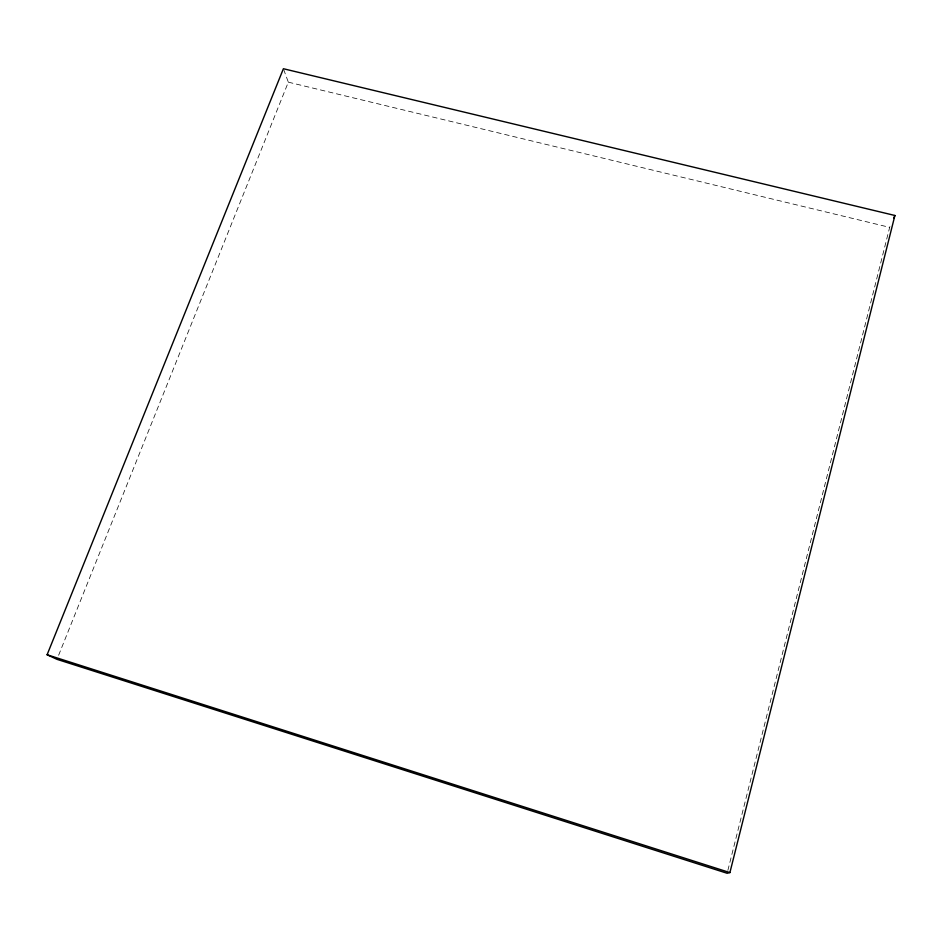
<?xml version="1.0" encoding="UTF-8"?>
<svg xmlns="http://www.w3.org/2000/svg" width="942" height="942" viewBox="0 0 942 942"><rect width="100%" height="100%" fill="white"/><g stroke="black" fill="none" stroke-linecap="round" stroke-linejoin="round"><path stroke-width="0.71" stroke-dasharray="4.71 3.53" d="M727.86 870.408L889.66 227.363L891.403 223.407M58.628 655.243L288.323 82.166L283.895 70.085M288.323 82.166L889.66 227.363"/><path stroke-width="1.41" d="M729.897 872.598L894.9 215.482L283.401 68.731L47.1 654.761L56.991 659.341L727.142 873.269L729.897 872.598L47.1 654.761M893.734 218.12L894.9 215.482"/></g></svg>
